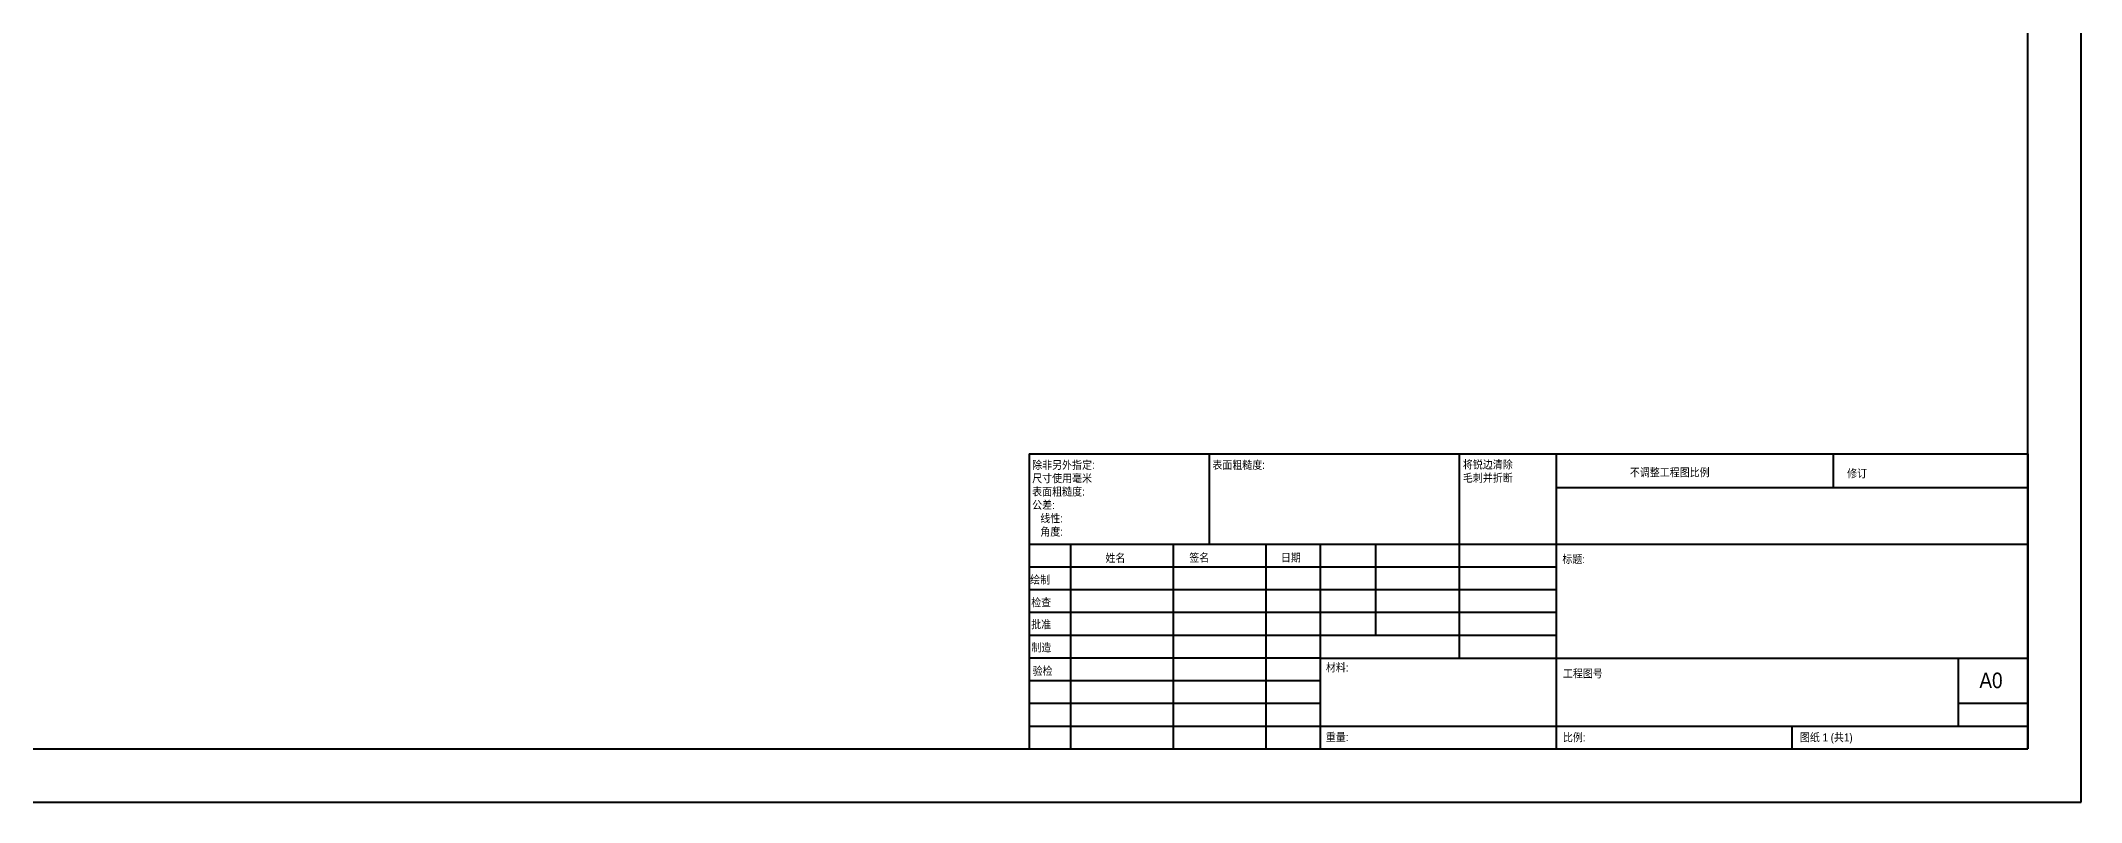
# Model space of a CAD drawing. Header units: millimetres. Extents: x 0 to 2067, y 0 to 841.
# Drawn here: x 806.7 to 1189.1, y 0.2 to 142.8 of the extents above; entities that cross this region are included whole.
import ezdxf

# ---------------------------------------------------------------- set-up
doc = ezdxf.new("R2010")
doc.units = ezdxf.units.MM
doc.linetypes.add('SLD-实线', pattern=[0])
doc.styles.add('SLDTEXTSTYLE0', font='GOTHIC.TTF', dxfattribs={"width": 0.913, "bigfont": 'bigfont'})
doc.styles.add('SLDTEXTSTYLE1', font='GOTHIC.TTF', dxfattribs={"width": 0.913})

# ---------------------------------------------------------------- blocks, each defined once
blk = doc.blocks.new('SW_NOTE_0')
at = {"color": 0, "linetype": 'Continuous', "lineweight": 0, "char_height": 1.5, "attachment_point": 1, "style": 'SLDTEXTSTYLE0'}
for s, insert in [('\\M+18FAB锐边\\M+190B4\\M+18F9C', (0, 1.92)), ('\\M+196D1\\M+18E68\\M+19BF3\\M+190DC\\M+19266', (0, -0.58))]:
    blk.add_mtext(s, dxfattribs=dict(at, insert=insert))
blk = doc.blocks.new('SW_NOTE_1')
at = {"color": 0, "linetype": 'Continuous', "lineweight": 0, "char_height": 1.5, "attachment_point": 1, "style": 'SLDTEXTSTYLE0'}
for s, insert in [('\\M+18F9C\\M+194F1另\\M+18A4F\\M+18E77\\M+192E8:', (0, 1.92)), ('\\M+18EDA\\M+190A1\\M+18E67\\M+19770\\M+19F7C\\M+195C4', (0, -0.58)), ('\\M+1955C\\M+196CA\\M+19165糙\\M+19378:', (0, -3.08)), ('\\M+18CF6\\M+18DB7:', (0, -5.58)), ('   线\\M+190AB:', (0, -8.08)), ('   \\M+18A70\\M+19378:', (0, -10.58))]:
    blk.add_mtext(s, dxfattribs=dict(at, insert=insert))

msp = doc.modelspace()

# ---------------------------------------------------------------- linework, layer by layer
at = {"color": 7, "linetype": 'SLD-实线', "lineweight": 40}
for p, q in [((1189.08, 0.21), (1189.08, 841.21)), ((1179.08, 10.21), (1179.08, 831.21)), ((991.88, 65.46), (1179.08, 65.46)), ((991.88, 65.46), (991.88, 10.21)), ((1025.68, 48.46), (1025.68, 65.46)), ((1072.48, 65.46), (1072.48, 27.21)), ((1090.68, 65.46), (1090.68, 10.21)), ((1142.68, 59.09), (1142.68, 65.46)), ((1179.08, 65.46), (1179.08, 10.21)), ((1179.08, 59.09), (1090.68, 59.09)), ((1179.08, 48.46), (991.88, 48.46)), ((999.68, 48.46), (999.68, 10.21)), ((1018.87, 48.46), (1018.87, 10.21)), ((1036.28, 48.46), (1036.28, 10.21)), ((1046.48, 10.21), (1046.48, 48.46)), ((1056.88, 31.46), (1056.88, 48.46)), ((1090.68, 44.21), (991.88, 44.21)), ((1090.68, 39.96), (991.88, 39.96)), ((1090.68, 35.71), (991.88, 35.71)), ((1090.68, 31.46), (991.88, 31.46)), ((1046.48, 27.21), (991.88, 27.21)), ((1046.48, 27.21), (1179.08, 27.21)), ((1166.08, 14.46), (1166.08, 27.21)), ((1046.48, 22.96), (991.88, 22.96)), ((1046.48, 18.71), (991.88, 18.71)), ((1179.08, 18.71), (1166.08, 18.71)), ((991.88, 14.46), (1179.08, 14.46)), ((1134.88, 10.21), (1134.88, 14.46)), ((25.08, 10.21), (1179.08, 10.21)), ((0.08, 0.21), (1189.08, 0.21))]:
    msp.add_line(p, q, dxfattribs=at)

# ---------------------------------------------------------------- block references
at = {"color": 7, "linetype": 'Continuous', "lineweight": 0}
for name, p in [('SW_NOTE_1', (992.47, 62.2)), ('SW_NOTE_0', (1073.19, 62.28))]:
    msp.add_blockref(name, p, dxfattribs=at)

# ---------------------------------------------------------------- texts
at = {"color": 7, "linetype": 'Continuous', "lineweight": 0, "attachment_point": 1}
for s, insert, char_height, style in [('\\M+1955C\\M+196CA\\M+19165糙\\M+19378:', (1026.25, 64.12), 1.5, 'SLDTEXTSTYLE0'), ('\\M+19573调\\M+190AE\\M+18D48\\M+192F6图\\M+194E4\\M+197E1', (1104.49, 62.73), 1.5, 'SLDTEXTSTYLE0'), ('\\M+18F43订', (1145.21, 62.53), 1.5, 'SLDTEXTSTYLE0'), ('\\M+190A9\\M+196BC', (1006.2, 46.7), 1.5, 'SLDTEXTSTYLE0'), ('签\\M+196BC', (1021.91, 46.76), 1.5, 'SLDTEXTSTYLE0'), ('\\M+193FA\\M+18AFA', (1039.09, 46.77), 1.5, 'SLDTEXTSTYLE0'), ('标题:', (1091.84, 46.48), 1.5, 'SLDTEXTSTYLE0'), ('绘\\M+190A7', (992.09, 42.63), 1.5, 'SLDTEXTSTYLE0'), ('检查', (992.29, 38.35), 1.5, 'SLDTEXTSTYLE0'), ('\\M+194E1\\M+18F79', (992.28, 34.26), 1.5, 'SLDTEXTSTYLE0'), ('\\M+190A7\\M+191A2', (992.33, 29.93), 1.5, 'SLDTEXTSTYLE0'), ('验检', (992.55, 25.55), 1.5, 'SLDTEXTSTYLE0'), ('\\M+18DDE\\M+197BF:', (1047.52, 26.18), 1.5, 'SLDTEXTSTYLE0'), ('\\M+18D48\\M+192F6图\\M+18D86', (1091.95, 25.07), 1.5, 'SLDTEXTSTYLE0'), ('A0', (1170, 24.48), 2.91, 'SLDTEXTSTYLE1'), ('\\M+18F64\\M+197CA: ', (1047.5, 13.15), 1.4986, 'SLDTEXTSTYLE0'), ('\\M+194E4\\M+197E1:', (1091.95, 13.1), 1.5, 'SLDTEXTSTYLE0'), ('图纸 1 (\\M+18BA41)', (1136.36, 13.1), 1.5, 'SLDTEXTSTYLE0')]:
    msp.add_mtext(s, dxfattribs=dict(at, insert=insert, char_height=char_height, style=style))

doc.saveas('drawing.dxf')
